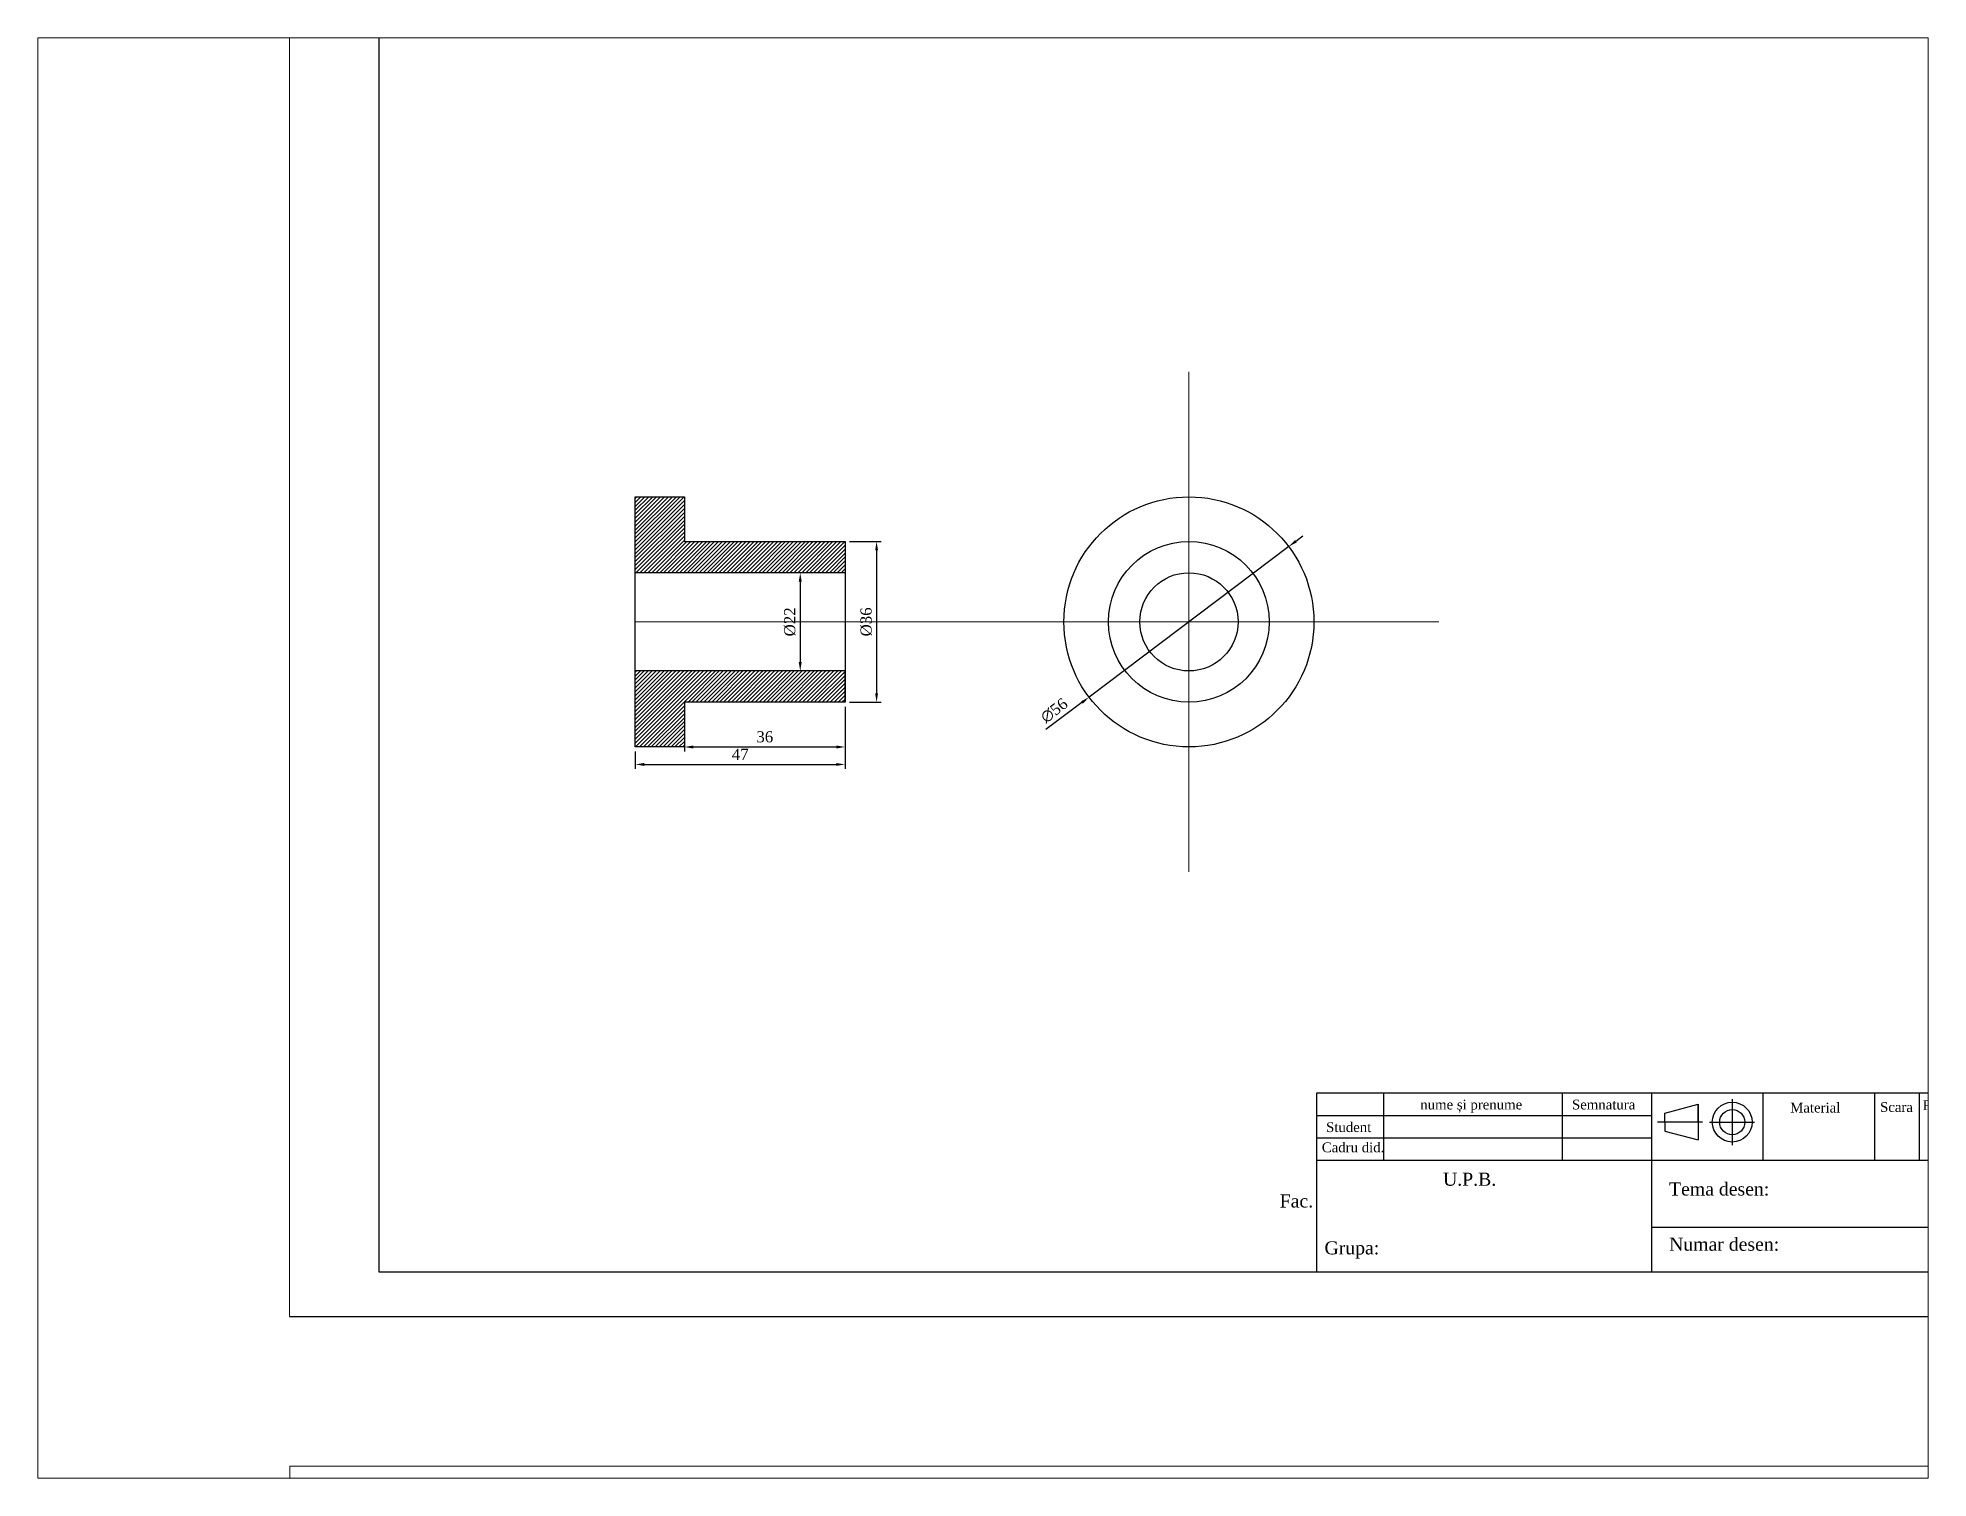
# Paper-space layout 'Layout2' of a CAD drawing. Header units: millimetres. Extents: x 1.05 to 9.45, y 0.8 to 7.2.
# The model-space entities are those that its viewports show. They can reach past a viewport. Long polylines and large blocks are cut down to what shows.
import ezdxf

# ---------------------------------------------------------------- set-up
doc = ezdxf.new("R2010")
doc.units = ezdxf.units.MM
doc.header["$LTSCALE"] = 20
doc.header["$MEASUREMENT"] = 0
doc.linetypes.add('DASHDOT2', pattern=[0.5, 0.25, -0.125, 0, -0.125])
doc.linetypes.add('DASHED', pattern=[0.75, 0.5, -0.25])
for name, color, linetype, lineweight in [('AJUTOR', 254, 'Continuous', 0), ('AXE', 5, 'DASHDOT2', 0), ('GROASE', 250, 'Continuous', 30)]:
    doc.layers.add(name, color=color, linetype=linetype, lineweight=lineweight)
for name, color, linetype in [('chenar', 7, 'Continuous'), ('indicator', 7, 'Continuous'), ('Punctata', 200, 'DASHED')]:
    doc.layers.add(name, color=color, linetype=linetype)
doc.styles.get("Standard").update_dxf_attribs({"font": 'times.ttf'})
doc.dimstyles.get("Standard").update_dxf_attribs({"dimscale": 0, "dimtxt": 2.5, "dimasz": 2, "dimexe": 1, "dimexo": 1, "dimgap": 1, "dimtad": 1, "dimdec": 0, "dimzin": 0, "dimdsep": 46, "dimtxsty": 'Standard', "dimcen": 0.09, "dimadec": 0, "dimazin": 0, "dimtfac": 1, "dimtdec": 0, "dimtmove": 0, "dimatfit": 0, "dimfxl": 1, "dimtolj": 1, "dimtzin": 0, "dimarcsym": 0})

# ---------------------------------------------------------------- blocks, each defined once
blk = doc.blocks.new('*D24')
at = {"layer": 'Defpoints', "color": 0, "transparency": 16777216}
for p in [(124.43, 173.59), (124.43, 137.59), (131.47, 137.59)]:
    blk.add_point(p, dxfattribs=at)
at = {"layer": 'GROASE', "color": 0, "lineweight": -2, "transparency": 16777216}
for p, q in [((125.43, 173.59), (132.47, 173.59)), ((131.47, 171.59), (131.47, 139.59)), ((125.43, 137.59), (132.47, 137.59))]:
    blk.add_line(p, q, dxfattribs=at)
at = {"layer": 'GROASE', "color": 0, "transparency": 16777216}
for points in [[(131.14, 171.59), (131.8, 171.59), (131.47, 173.59)], [(131.14, 139.59), (131.8, 139.59), (131.47, 137.59)]]:
    blk.add_solid(points, dxfattribs=at)
at = {"layer": 'GROASE', "color": 0, "transparency": 16777216, "insert": (129.16, 155.59), "char_height": 2.5, "attachment_point": 5, "rotation": 90}
blk.add_mtext('\\A1;%%C36', dxfattribs=at)
blk = doc.blocks.new('*D25')
at = {"layer": 'Defpoints', "color": 0, "transparency": 16777216}
for p in [(124.43, 166.59), (114.37, 144.59), (124.43, 144.59)]:
    blk.add_point(p, dxfattribs=at)
at = {"layer": 'GROASE', "color": 0, "lineweight": -2, "transparency": 16777216}
for p, q in [((123.43, 166.59), (113.37, 166.59)), ((114.37, 164.59), (114.37, 146.59)), ((123.43, 144.59), (113.37, 144.59))]:
    blk.add_line(p, q, dxfattribs=at)
at = {"layer": 'GROASE', "color": 0, "transparency": 16777216}
for points in [[(114.03, 164.59), (114.7, 164.59), (114.37, 166.59)], [(114.03, 146.59), (114.7, 146.59), (114.37, 144.59)]]:
    blk.add_solid(points, dxfattribs=at)
at = {"layer": 'GROASE', "color": 0, "transparency": 16777216, "insert": (112.06, 155.59), "char_height": 2.5, "attachment_point": 5, "rotation": 90}
blk.add_mtext('\\A1;%%C22', dxfattribs=at)
blk = doc.blocks.new('*D26')
at = {"layer": 'Defpoints', "color": 0, "transparency": 16777216}
for p in [(77.43, 127.59), (124.43, 127.59), (124.43, 123.66)]:
    blk.add_point(p, dxfattribs=at)
at = {"layer": 'GROASE', "color": 0, "lineweight": -2, "transparency": 16777216}
for p, q in [((77.43, 126.59), (77.43, 122.66)), ((79.43, 123.66), (122.43, 123.66)), ((124.43, 126.59), (124.43, 122.66))]:
    blk.add_line(p, q, dxfattribs=at)
at = {"layer": 'GROASE', "color": 0, "transparency": 16777216}
for points in [[(79.43, 123.99), (79.43, 123.33), (77.43, 123.66)], [(122.43, 123.99), (122.43, 123.33), (124.43, 123.66)]]:
    blk.add_solid(points, dxfattribs=at)
at = {"layer": 'GROASE', "color": 0, "transparency": 16777216, "insert": (100.93, 125.93), "char_height": 2.5, "attachment_point": 5}
blk.add_mtext('\\A1;47', dxfattribs=at)
blk = doc.blocks.new('*D27')
at = {"layer": 'Defpoints', "color": 0, "transparency": 16777216}
for p in [(88.43, 137.59), (124.43, 137.59), (124.43, 127.57)]:
    blk.add_point(p, dxfattribs=at)
at = {"layer": 'GROASE', "color": 0, "lineweight": -2, "transparency": 16777216}
for p, q in [((88.43, 136.59), (88.43, 126.57)), ((124.43, 136.59), (124.43, 126.57)), ((90.43, 127.57), (122.43, 127.57))]:
    blk.add_line(p, q, dxfattribs=at)
at = {"layer": 'GROASE', "color": 0, "transparency": 16777216}
for points in [[(90.43, 127.9), (90.43, 127.23), (88.43, 127.57)], [(122.43, 127.9), (122.43, 127.23), (124.43, 127.57)]]:
    blk.add_solid(points, dxfattribs=at)
at = {"layer": 'GROASE', "color": 0, "transparency": 16777216, "insert": (106.43, 129.84), "char_height": 2.5, "attachment_point": 5}
blk.add_mtext('\\A1;36', dxfattribs=at)
blk = doc.blocks.new('*D28')
at = {"layer": 'Defpoints', "color": 0, "transparency": 16777216}
for p in [(223.78, 172.45), (179.06, 138.74)]:
    blk.add_point(p, dxfattribs=at)
at = {"layer": 'GROASE', "color": 0, "lineweight": -2, "transparency": 16777216}
for p, q in [((225.37, 173.65), (226.97, 174.86)), ((223.78, 172.45), (179.06, 138.74)), ((177.46, 137.53), (169.41, 131.46))]:
    blk.add_line(p, q, dxfattribs=at)
at = {"layer": 'GROASE', "color": 0, "transparency": 16777216}
for points in [[(225.17, 173.92), (225.57, 173.38), (223.78, 172.45)], [(177.26, 137.8), (177.66, 137.27), (179.06, 138.74)]]:
    blk.add_solid(points, dxfattribs=at)
at = {"layer": 'GROASE', "color": 0, "transparency": 16777216, "insert": (171.25, 135.74), "char_height": 2.5, "attachment_point": 5, "rotation": 37.0105}
blk.add_mtext('\\A1;∅56', dxfattribs=at)

msp = doc.modelspace()

# ---------------------------------------------------------------- hatches: boundary and pattern name
at = {"layer": 'AXE'}
h = msp.add_hatch(dxfattribs=at)
h.set_pattern_fill('ANSI31', color=256, scale=5)
h.set_pattern_definition([(45, (33.497, -82.55423), (-0.4419417, 0.4419417), [])])
h.paths.add_polyline_path([(88.43, 183.59), (77.43, 183.59), (77.43, 166.59), (124.43, 166.59), (124.43, 173.59), (88.43, 173.59)])
h.paths.add_polyline_path([(124.43, 144.59), (77.43, 144.59), (77.43, 127.59), (88.43, 127.59), (88.43, 137.59), (124.43, 137.59)])

# ---------------------------------------------------------------- linework, layer by layer
at = {"layer": 'AJUTOR'}
for p, q in [((0, 297), (0, 0)), ((420.04, -33.51), (0.04, -33.51)), ((0.04, -33.51), (0.04, -330.51))]:
    msp.add_line(p, q, dxfattribs=at)
at = {"layer": 'AXE'}
for p, q in [((201.42, 155.59), (201.42, 211.59)), ((201.42, 211.59), (201.42, 99.59)), ((124.43, 155.59), (77.43, 155.59)), ((124.43, 155.59), (145.42, 155.59)), ((145.42, 155.59), (257.42, 155.59))]:
    msp.add_line(p, q, dxfattribs=at)
at = {"layer": 'chenar', "lineweight": 30}
for p, q in [((410, 287), (20, 287)), ((20, 287), (20, 10)), ((20, 10), (410, 10))]:
    msp.add_line(p, q, dxfattribs=at)
at = {"layer": 'chenar'}
msp.add_line((0, 0), (420, 0), dxfattribs=at)
at = {"layer": 'GROASE'}
for p, q in [((77.43, 183.59), (88.43, 183.59)), ((77.43, 127.59), (77.43, 183.59)), ((88.43, 183.59), (88.43, 173.59)), ((88.43, 173.59), (124.43, 173.59)), ((124.43, 173.59), (124.43, 137.59)), ((124.43, 173.59), (124.43, 166.59)), ((124.43, 173.59), (124.43, 137.59)), ((124.43, 166.59), (77.43, 166.59)), ((124.43, 144.59), (77.43, 144.59)), ((124.43, 137.59), (124.43, 144.59)), ((124.43, 137.59), (88.43, 137.59)), ((88.43, 137.59), (88.43, 127.59)), ((88.43, 127.59), (77.43, 127.59))]:
    msp.add_line(p, q, dxfattribs=at)
for radius in [28, 11]:
    msp.add_circle((201.42, 155.59), radius, dxfattribs=at)
at = {"layer": 'indicator', "lineweight": 30}
for p, q in [((410, 50), (230, 50)), ((230, 50), (230, 10)), ((305, 50), (305, 10)), ((230, 35), (410, 35)), ((305, 20), (410, 20)), ((225, 10), (410, 10))]:
    msp.add_line(p, q, dxfattribs=at)
at = {"layer": 'indicator'}
for p, q in [((245, 50), (245, 35)), ((285, 50), (285, 35)), ((308.02, 45.55), (315.46, 47.55)), ((315.46, 43.55), (315.46, 47.55)), ((315.46, 47.55), (315.46, 39.55)), ((323.11, 48.7), (323.11, 38.4)), ((330, 50), (330, 35)), ((355, 50), (355, 35)), ((365, 50), (365, 35)), ((230, 45), (305, 45)), ((316.48, 43.55), (306.36, 43.55)), ((308.02, 43.55), (308.02, 45.55)), ((308.02, 43.55), (308.02, 41.55)), ((318.01, 43.55), (328.08, 43.55)), ((230, 40), (305, 40)), ((308.02, 41.55), (315.46, 39.55))]:
    msp.add_line(p, q, dxfattribs=at)
for radius in [4.46, 2.81]:
    msp.add_circle((323.11, 43.55), radius, dxfattribs=at)
at = {"layer": 'Punctata'}
msp.add_circle((201.42, 155.59), 18, dxfattribs=at)

# ---------------------------------------------------------------- texts
at = {"layer": 'indicator'}
for s, height, p in [('nume și prenume', 2.1946, (253.24, 46.39)), ('Semnatura', 2.195, (287.22, 46.39)), ('Material', 2.195, (336.09, 45.7)), ('Scara', 2.195, (356.22, 45.84)), ('Rugozitate', 2.195, (365.77, 46.25)), ('Student', 2.195, (232.14, 41.33)), ('Cadru did.', 2.195, (231.19, 36.8)), ('Tema desen:', 2.9261, (308.96, 27.11)), ('Numar desen:', 2.9261, (308.96, 14.75)), ('Grupa:', 2.926, (231.79, 13.93))]:
    msp.add_text(s, height=height, dxfattribs=at).set_placement(p)
at = {"layer": 'indicator', "insert": (264.29, 28.3), "char_height": 2.9261, "attachment_point": 5}
msp.add_mtext_dynamic_manual_height_columns('{\\fTimes New Roman Baltic|b0|i0|c186|p18;U.P.B.\\P\\pxqj;\\fTimes New Roman Baltic|b0|i0|c238|p18;Fac. \\fTimes New Roman Baltic|b0|i0|c186|p18; }', width=85.0556, gutter_width=25, heights=[24.01], dxfattribs=at)

# ---------------------------------------------------------------- dimensions: what is measured, and where the dimension line sits
at = {"layer": 'GROASE'}
dim = msp.add_diameter_dim_2p(p1=(223.78, 172.45), p2=(179.06, 138.74), dimstyle='Standard', override={"dimscale": 1}, dxfattribs=at)
dim.commit()
dim.dimension.update_dxf_attribs({"geometry": '*D28', "text_midpoint": (172.64, 133.9), "dimtype": 163})
for base, p1, p2, picture, middle in [((131.47, 137.59), (124.43, 173.59), (124.43, 137.59), '*D24', (129.16, 155.59)), ((114.37, 144.59), (124.43, 166.59), (124.43, 144.59), '*D25', (112.06, 155.59))]:
    dim = msp.add_linear_dim(base=base, p1=p1, p2=p2, angle=90, text='%%C<>', dimstyle='Standard', override={"dimscale": 1}, dxfattribs=at)
    dim.commit()
    dim.dimension.update_dxf_attribs({"geometry": picture, "text_midpoint": middle})
for base, p1, p2, picture, middle in [((124.43, 127.57), (88.43, 137.59), (124.43, 137.59), '*D27', (106.43, 129.84)), ((124.43, 123.66), (77.43, 127.59), (124.43, 127.59), '*D26', (100.93, 125.93))]:
    dim = msp.add_linear_dim(base=base, p1=p1, p2=p2, dimstyle='Standard', override={"dimscale": 1}, dxfattribs=at)
    dim.commit()
    dim.dimension.update_dxf_attribs({"geometry": picture, "text_midpoint": middle})

psp = doc.layouts.new('Layout2')

# ---------------------------------------------------------------- viewports
at = {"layer": 'chenar'}
psp.add_viewport(center=(5.25, 4), size=(8.4, 6.4), view_center_point=(155.301, 125.1029), view_height=322.59459, dxfattribs=at)

doc.saveas('drawing.dxf')
